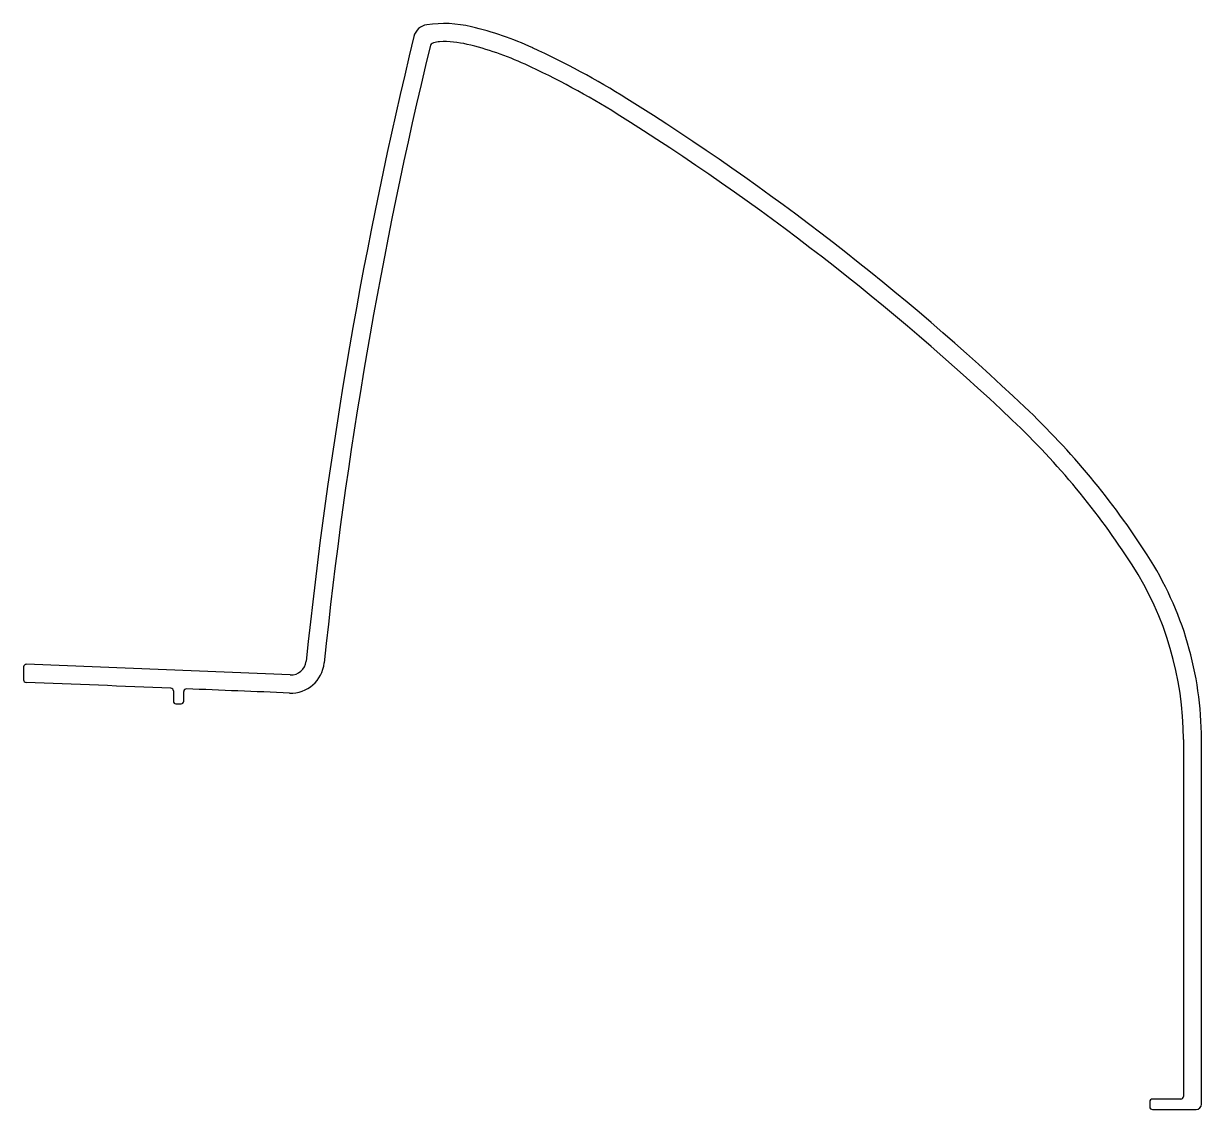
# Model space of a CAD drawing. Extents: x 1852 to 2080, y 1428 to 1638.
import ezdxf

# ---------------------------------------------------------------- set-up
doc = ezdxf.new("R2010")
doc.units = 0
doc.layers.get('0').update_dxf_attribs({"linetype": 'CONTINUOUS'})

msp = doc.modelspace()

# ---------------------------------------------------------------- linework, layer by layer
at = {"color": 0}
for p, q in [((1852.25, 1513.78), (1852.25, 1511.28)), ((1881.25, 1509.16), (1881.25, 1507.15)), ((1883.25, 1507.15), (1883.25, 1509.04)), ((1881.75, 1506.65), (1882.75, 1506.65)), ((2076.72, 1499.76), (2076.72, 1430.66)), ((2080.22, 1429.16), (2080.22, 1499.76)), ((2070.22, 1429.66), (2070.22, 1428.66)), ((2076.22, 1430.16), (2070.72, 1430.16)), ((2070.72, 1428.16), (2079.22, 1428.16))]:
    msp.add_line(p, q, dxfattribs=at)
for centre, radius, start, end in [((1930.72, 1635.07), 3, 98.0228, 166.3332), ((1933.56, 1614.91), 23.36, 76.7115, 98.0228), ((1924.43, 1576.24), 63.09, 65.3097, 76.7115), ((2806.93, 1422), 904.75, 166.33317, 174.10627), ((1931.9, 1633.59), 1, 107.8235, 166.4067), ((1932.95, 1630.34), 4.42, 92.2645, 107.8235), ((1933.56, 1614.91), 19.86, 76.7115, 92.2645), ((2806.93, 1422), 901.25, 166.40667, 174.10627), ((1924.43, 1576.24), 59.59, 65.3097, 76.7115), ((1883.27, 1486.72), 161.62, 57.96, 65.3097), ((1883.27, 1486.72), 158.12, 57.96, 65.3097), ((1709.63, 1209.27), 488.92, 46.5288, 57.96), ((1709.63, 1209.27), 485.42, 46.5288, 57.96), ((1939.33, 1451.57), 155.05, 32.755, 46.5288), ((1939.33, 1451.57), 151.55, 32.7551, 46.5288), ((2014.25, 1499.76), 65.97, 0, 32.755), ((2014.25, 1499.76), 62.47, 0.0001, 32.7551), ((1852.75, 1513.78), 0.5, 87.748, 180), ((869.94, -23477.9), 25011.5, 87.630856, 87.747981), ((1903.98, 1515.22), 6.5, 267.6309, 354.1063), ((1903.98, 1515.22), 3, 267.6309, 354.1063), ((1852.75, 1511.28), 0.5, 180, 267.7478), ((869.94, -23477.9), 25008, 87.683463, 87.747756), ((1880.75, 1509.16), 0.5, 0, 87.6835), ((1883.75, 1509.04), 0.5, 87.6766, 180), ((869.94, -23477.9), 25008, 87.630856, 87.676584), ((1881.75, 1507.15), 0.5, 180, 270), ((1882.75, 1507.15), 0.5, 270, 0), ((2070.72, 1429.66), 0.5, 90, 180), ((2076.22, 1430.66), 0.5, 270, 0), ((2070.72, 1428.66), 0.5, 180, 270), ((2079.22, 1429.16), 1, 270, 0)]:
    msp.add_arc(centre, radius, start, end, dxfattribs=at)

doc.saveas('drawing.dxf')
